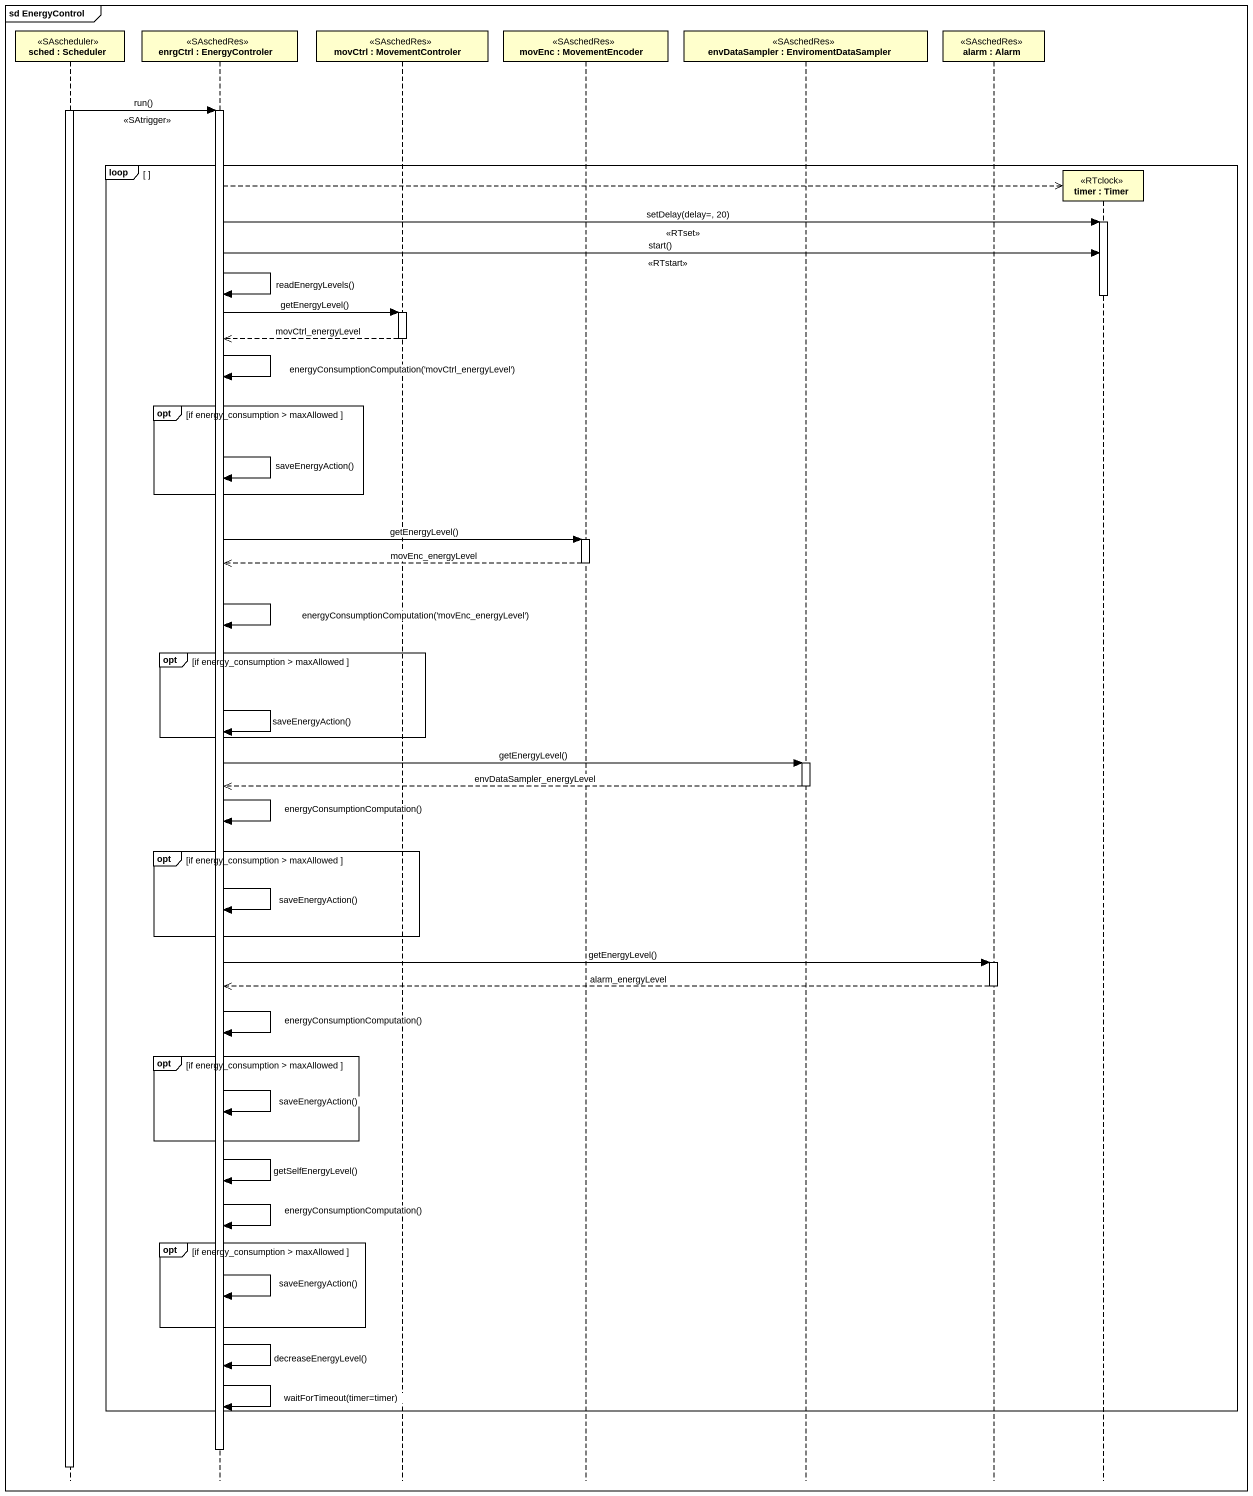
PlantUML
@startuml
mainframe sd EnergyControl
hide footbox
participant "sched : Scheduler" as sched <<SAscheduler>>
participant "enrgCtrl : EnergyControler" as enrgCtrl <<SAschedRes>>
participant "movCtrl : MovementControler" as movCtrl <<SAschedRes>>
participant "movEnc : MovementEncoder" as movEnc <<SAschedRes>>
participant "envDataSampler : EnviromentDataSampler" as envDataSampler <<SAschedRes>>
participant "alarm : Alarm" as alarm <<SAschedRes>>
participant "timer : Timer" as timer <<RTclock>>

activate sched
sched -> enrgCtrl : <<SAtrigger>>\nrun()
activate enrgCtrl
loop
  enrgCtrl -->> timer **
  enrgCtrl -> timer : <<RTset>>\nsetDelay(delay=, 20)
  activate timer
  enrgCtrl -> timer : <<RTstart>>\nstart()
  enrgCtrl -> enrgCtrl : readEnergyLevels()
  deactivate timer
  enrgCtrl -> movCtrl : getEnergyLevel()
  activate movCtrl
  movCtrl -->> enrgCtrl : movCtrl_energyLevel
  deactivate movCtrl
  enrgCtrl -> enrgCtrl : energyConsumptionComputation('movCtrl_energyLevel')
  opt if energy_consumption > maxAllowed
    enrgCtrl -> enrgCtrl : saveEnergyAction()
  end
  enrgCtrl -> movEnc : getEnergyLevel()
  activate movEnc
  movEnc -->> enrgCtrl : movEnc_energyLevel
  deactivate movEnc
  enrgCtrl -> enrgCtrl : energyConsumptionComputation('movEnc_energyLevel')
  opt if energy_consumption > maxAllowed
    enrgCtrl -> enrgCtrl : saveEnergyAction()
  end
  enrgCtrl -> envDataSampler : getEnergyLevel()
  activate envDataSampler
  envDataSampler -->> enrgCtrl : envDataSampler_energyLevel
  deactivate envDataSampler
  enrgCtrl -> enrgCtrl : energyConsumptionComputation()
  opt if energy_consumption > maxAllowed
    enrgCtrl -> enrgCtrl : saveEnergyAction()
  end
  enrgCtrl -> alarm : getEnergyLevel()
  activate alarm
  alarm -->> enrgCtrl : alarm_energyLevel
  deactivate alarm
  enrgCtrl -> enrgCtrl : energyConsumptionComputation()
  opt if energy_consumption > maxAllowed
    enrgCtrl -> enrgCtrl : saveEnergyAction()
  end
  enrgCtrl -> enrgCtrl : getSelfEnergyLevel()
  enrgCtrl -> enrgCtrl : energyConsumptionComputation()
  opt if energy_consumption > maxAllowed
    enrgCtrl -> enrgCtrl : saveEnergyAction()
  end
  enrgCtrl -> enrgCtrl : decreaseEnergyLevel()
  enrgCtrl -> enrgCtrl : waitForTimeout(timer=timer)
end
deactivate enrgCtrl
deactivate sched
@enduml
